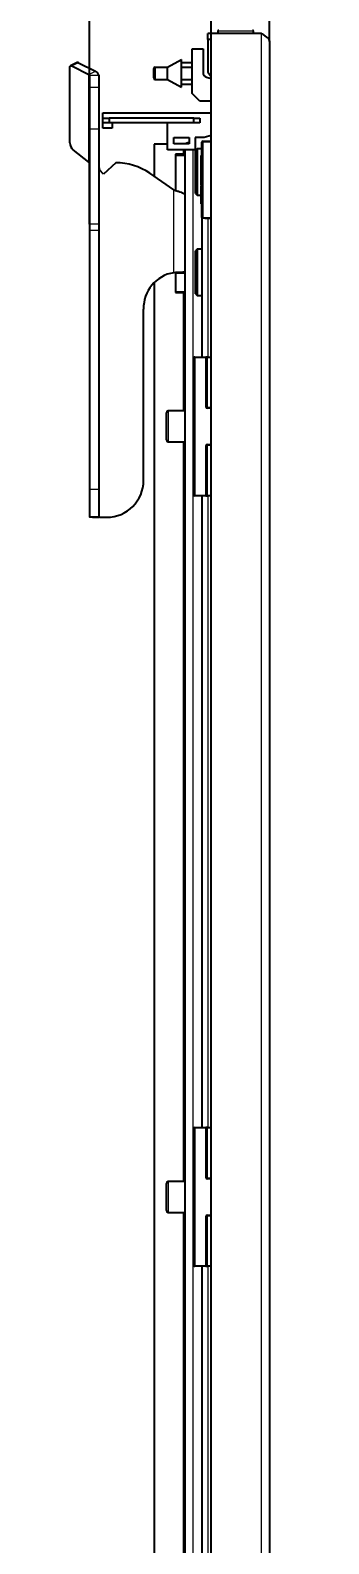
# Model space of a CAD drawing. Header units: millimetres. Extents: x -902 to 2905, y -1229 to 1219.
# Drawn here: x 824.7 to 921.6, y -35.6 to 455.4 of the extents above; entities that cross this region are included whole.
import ezdxf

# ---------------------------------------------------------------- set-up
doc = ezdxf.new("R2010")
doc.units = ezdxf.units.MM
doc.layers.add('FORMAT', color=7, linetype='Continuous')
doc.styles.add('SLDTEXTSTYLE0', font='TXT', dxfattribs={"width": 0.75})
doc.dimstyles.new('SLDDIMSTYLE1', dxfattribs={"dimtxt": 20, "dimasz": 10, "dimexe": 0, "dimexo": 0.0625, "dimgap": 5, "dimtad": 2, "dimdec": 1, "dimrnd": 1e-09, "dimzin": 12, "dimdsep": 46, "dimtxsty": 'SLDTEXTSTYLE0', "dimsah": 1, "dimcen": 0.09, "dimadec": 0, "dimazin": 3, "dimtfac": 1, "dimtmove": 0, "dimatfit": 0, "dimfxl": 0, "dimfrac": 2, "dimtolj": 1, "dimtzin": 12, "dimarcsym": 0})

# ---------------------------------------------------------------- blocks, each defined once
blk = doc.blocks.new('_D_4')
at = {"layer": 'FORMAT'}
for p, q in [((843.92, 392.44), (843.92, 972.43)), ((902.4, 451.79), (902.4, 972.43)), ((843.92, 971.43), (824.69, 971.43)), ((843.92, 971.43), (902.4, 971.43)), ((902.4, 971.43), (921.63, 971.43))]:
    blk.add_line(p, q, dxfattribs=at)
for points in [[(843.92, 971.43), (833.92, 972.97), (833.92, 969.89)], [(902.4, 971.43), (912.4, 969.89), (912.4, 972.97)]]:
    blk.add_solid(points, dxfattribs=at)
at = {"layer": 'FORMAT', "insert": (847.3, 997.21), "char_height": 20, "attachment_point": 1, "style": 'SLDTEXTSTYLE0'}
blk.add_mtext('58,5', dxfattribs=at)
blk = doc.blocks.new('_D_5')
at = {"layer": 'FORMAT'}
for p, q in [((883.4, 454.39), (883.4, 790.85)), ((902.4, 451.79), (902.4, 790.85)), ((883.4, 789.85), (858.38, 789.85)), ((883.4, 789.85), (902.4, 789.85)), ((902.4, 789.85), (921.63, 789.85))]:
    blk.add_line(p, q, dxfattribs=at)
for points in [[(883.4, 789.85), (873.4, 791.39), (873.4, 788.31)], [(902.4, 789.85), (912.4, 788.31), (912.4, 791.39)]]:
    blk.add_solid(points, dxfattribs=at)
at = {"layer": 'FORMAT', "insert": (858.38, 815.63), "char_height": 20, "attachment_point": 1, "style": 'SLDTEXTSTYLE0'}
blk.add_mtext('19', dxfattribs=at)

msp = doc.modelspace()

# ---------------------------------------------------------------- linework, layer by layer
at = {"color": 7, "linetype": 'Continuous', "lineweight": 25}
for p, q in [((882.4, 452.38), (882.4, 454.38)), ((883.4, 454.38), (882.4, 454.38)), ((883.4, 452.38), (882.4, 452.38)), ((882.4, 452.38), (882.4, 441.74)), ((883.4, -700.62), (883.4, 454.38)), ((899.8, 454.38), (883.4, 454.38)), ((885.65, 455.13), (885.65, 454.38)), ((897.15, 454.38), (897.15, 455.13)), ((902.4, 451.78), (902.4, -698.02)), ((877.3, 434.88), (877.3, 449.38)), ((877.3, 449.38), (880.8, 449.38)), ((880.8, 449.38), (880.8, 441.66)), ((837.53, 418.82), (837.53, 443.3)), ((839.92, 444.9), (837.79, 443.84)), ((838.24, 443.81), (843.74, 441.06)), ((840.36, 444.87), (845.86, 442.12)), ((864.8, 439.91), (864.8, 442.93)), ((865.3, 443.43), (869.3, 443.43)), ((869.3, 443.43), (873.8, 445.92)), ((869.3, 439.41), (869.3, 443.43)), ((873.8, 443.36), (873.8, 445.92)), ((873.8, 444.92), (877.3, 444.92)), ((873.8, 443.42), (877.3, 443.42)), ((873.8, 439.48), (873.8, 443.36)), ((843.92, 440.85), (843.92, 436.84)), ((846.92, 440.85), (846.92, 436.84)), ((865.3, 439.41), (869.3, 439.41)), ((869.3, 439.41), (873.8, 436.92)), ((873.8, 436.92), (873.8, 439.48)), ((873.8, 439.42), (877.3, 439.42)), ((873.8, 437.92), (877.3, 437.92)), ((881.89, 440.21), (883.4, 439.78)), ((882.4, 441.74), (883.4, 440.41)), ((843.92, 436.84), (843.92, 423.33)), ((846.92, 436.84), (846.92, 423.33)), ((879.8, 432.38), (877.3, 434.88)), ((883.4, 432.38), (879.8, 432.38)), ((848.3, 426.88), (848.3, 428.58)), ((848.3, 428.58), (883.4, 428.58)), ((843.92, 423.33), (843.92, 392.43)), ((846.92, 423.33), (846.92, 392.43)), ((848.3, 425.38), (848.3, 426.88)), ((848.3, 426.88), (850.3, 426.88)), ((850.3, 425.38), (848.3, 425.38)), ((848.3, 423.58), (848.3, 425.38)), ((851.3, 423.58), (848.3, 423.58)), ((850.3, 426.88), (850.3, 425.38)), ((877.8, 426.88), (850.3, 426.88)), ((877.8, 425.38), (850.3, 425.38)), ((851.3, 425.38), (851.3, 423.58)), ((869.3, 416.58), (869.3, 425.38)), ((877.8, 425.38), (877.8, 426.88)), ((877.8, 426.88), (879.8, 426.88)), ((879.8, 425.38), (877.8, 425.38)), ((879.8, 426.88), (879.8, 425.38)), ((864.9, 418.38), (864.9, 408.07)), ((869.3, 418.38), (864.9, 418.38)), ((871.3, 418.58), (871.3, 420.58)), ((871.3, 420.58), (876.3, 420.58)), ((876.3, 418.58), (871.3, 418.58)), ((876.3, 420.58), (876.3, 418.58)), ((881.15, 420.58), (878.3, 420.58)), ((878.3, 420.58), (878.3, 416.58)), ((880.4, 394.68), (880.4, 419.08)), ((880.7, 419.38), (883.4, 419.38)), ((883.4, 421.23), (881.15, 420.58)), ((843.74, 412.54), (838.62, 416.59)), ((878.3, 416.58), (869.3, 416.58)), ((874.9, 415.23), (871.9, 415.23)), ((871.9, 415.23), (871.9, 414.69)), ((871.9, 414.69), (871.9, 403.41)), ((874.9, 416.58), (874.9, -635.38)), ((878.9, 416.88), (878.4, 416.38)), ((878.4, 402.38), (878.4, 416.38)), ((880.4, 416.88), (878.9, 416.88)), ((878.9, 416.88), (878.9, 401.88)), ((880.2, 414.73), (880.4, 414.73)), ((880.2, 412.74), (880.2, 414.73)), ((880.2, 412.74), (880.4, 412.74)), ((880.2, 410.78), (880.2, 412.74)), ((848.51, 408.74), (847.22, 410.14)), ((852.45, 412.38), (848.51, 408.74)), ((871.3, 403.58), (863.55, 409.02)), ((880.18, 408.32), (880.2, 408.32)), ((880.2, 410.78), (880.4, 410.78)), ((880.2, 409.73), (880.4, 409.73)), ((880.2, 408.68), (880.2, 409.73)), ((880.2, 408.68), (880.4, 408.68)), ((880.2, 407.29), (880.2, 408.68)), ((880.4, 405.1), (880.18, 405.1)), ((880.2, 407.29), (880.4, 407.29)), ((880.2, 406.81), (880.2, 407.29)), ((880.2, 406.01), (880.2, 406.81)), ((880.2, 406.81), (880.4, 406.81)), ((880.2, 406.01), (880.4, 406.01)), ((880.2, 405.23), (880.2, 406.01)), ((874.6, 402.38), (874.9, 402.38)), ((878.4, 402.38), (878.9, 401.88)), ((878.9, 401.88), (880.2, 401.88)), ((880.2, 401.78), (880.4, 401.78)), ((880.2, 401.44), (880.2, 401.78)), ((880.2, 401.44), (880.4, 401.44)), ((880.2, 400.77), (880.2, 401.44)), ((880.2, 400.77), (880.4, 400.77)), ((880.2, 399.74), (880.4, 399.74)), ((880.2, 399.63), (880.2, 399.74)), ((880.2, 399.63), (880.4, 399.63)), ((880.2, 399.38), (880.2, 399.63)), ((880.2, 399.03), (880.2, 399.38)), ((880.2, 399.38), (880.4, 399.38)), ((880.2, 399.03), (880.4, 399.03)), ((880.4, 394.38), (880.4, 349.38)), ((880.4, 394.38), (880.7, 394.38)), ((881.35, 394.38), (880.7, 394.38)), ((881.35, 394.38), (882.4, 394.38)), ((882.4, 394.38), (883.4, 394.38)), ((843.92, 392.43), (843.92, 390.43)), ((843.92, 390.43), (843.92, 306.38)), ((846.92, 392.43), (846.92, 390.43)), ((846.92, 390.43), (846.92, 306.38)), ((878.9, 384.38), (878.4, 383.88)), ((878.4, 369.88), (878.4, 383.88)), ((880.4, 384.38), (878.9, 384.38)), ((878.9, 384.38), (878.9, 369.38)), ((864.9, 373.49), (864.9, -619.73)), ((874.9, 376.63), (871.9, 376.63)), ((871.9, 376.63), (871.9, 370.48)), ((871.9, 370.48), (871.9, 370.34)), ((871.9, 370.34), (874.9, 370.34)), ((878.4, 369.88), (878.9, 369.38)), ((878.9, 369.38), (880.4, 369.38)), ((861.51, 309.38), (861.51, 364.88)), ((877.9, 304.58), (877.9, 349.18)), ((878.1, 349.38), (881.7, 349.38)), ((882.1, 349.38), (881.7, 349.38)), ((881.9, 349.18), (881.9, 333.08)), ((882.1, 349.38), (883.4, 349.38)), ((868.9, 325.84), (868.9, 331.28)), ((874.9, 331.88), (869.5, 331.88)), ((882.1, 332.88), (883.4, 332.88)), ((868.9, 322.48), (868.9, 325.84)), ((869.5, 321.88), (874.9, 321.88)), ((881.9, 320.68), (881.9, 304.58)), ((883.4, 320.88), (882.1, 320.88)), ((843.92, 306.38), (843.92, 297.41)), ((846.92, 306.38), (846.92, 297.41)), ((881.7, 304.38), (878.1, 304.38)), ((880.4, 304.38), (880.4, 99.38)), ((881.7, 304.38), (882.1, 304.38)), ((883.4, 304.38), (882.1, 304.38)), ((846.92, 297.41), (843.92, 297.41)), ((844.88, 297.38), (847, 297.38)), ((847.22, 297.38), (847, 297.38)), ((847.22, 297.38), (849.51, 297.38)), ((877.9, 54.58), (877.9, 99.18)), ((878.1, 99.38), (881.7, 99.38)), ((882.1, 99.38), (881.7, 99.38)), ((881.9, 99.18), (881.9, 83.08)), ((882.1, 99.38), (883.4, 99.38)), ((868.9, 75.84), (868.9, 81.28)), ((874.9, 81.88), (869.5, 81.88)), ((882.1, 82.88), (883.4, 82.88)), ((868.9, 72.48), (868.9, 75.84)), ((869.5, 71.88), (874.9, 71.88)), ((881.9, 70.68), (881.9, 54.58)), ((883.4, 70.88), (882.1, 70.88)), ((881.7, 54.38), (878.1, 54.38)), ((880.4, 54.38), (880.4, -300.62)), ((881.7, 54.38), (882.1, 54.38)), ((883.4, 54.38), (882.1, 54.38))]:
    msp.add_line(p, q, dxfattribs=at)
at = {"color": 8, "linetype": 'Continuous', "lineweight": 18}
for p, q in [((886.59, 455.13), (885.65, 455.13)), ((897.15, 455.13), (886.59, 455.13)), ((899.8, -700.62), (899.8, 454.38)), ((840.36, 444.87), (838.24, 443.81)), ((843.74, 441.06), (845.86, 442.12)), ((865.3, 443.43), (865.3, 439.41)), ((843.74, 412.54), (843.74, 441.06)), ((843.92, 440.85), (846.92, 440.85)), ((846.92, 436.84), (843.92, 436.84)), ((846.92, 423.33), (843.92, 423.33)), ((880.4, 419.08), (880.7, 419.08)), ((880.7, 419.38), (880.7, 419.08)), ((883.4, 419.08), (880.7, 419.08)), ((880.7, 419.08), (880.7, 394.68)), ((874.9, 414.69), (871.9, 414.69)), ((874.3, 416.58), (874.3, 415.23)), ((877.5, 416.58), (877.5, -633.42)), ((847.22, 297.38), (847.22, 410.14)), ((871.3, 376.74), (871.3, 403.58)), ((880.2, 403.51), (880.4, 403.51)), ((880.7, 394.68), (880.4, 394.68)), ((880.7, 394.68), (883.4, 394.68)), ((880.7, 394.68), (880.7, 394.38)), ((882.4, 394.38), (882.4, 349.38)), ((846.92, 392.43), (843.92, 392.43)), ((846.92, 390.43), (843.92, 390.43)), ((874.9, 370.48), (871.9, 370.48)), ((874.3, 370.34), (874.3, 331.88)), ((877.9, 349.18), (878.1, 349.18)), ((878.1, 349.38), (878.1, 349.18)), ((878.1, 349.18), (878.1, 304.58)), ((881.7, 349.18), (878.1, 349.18)), ((881.7, 349.38), (881.7, 349.18)), ((881.7, 333.08), (881.7, 349.18)), ((881.7, 349.18), (881.9, 349.18)), ((881.9, 349.18), (882.1, 349.18)), ((882.1, 349.38), (882.1, 349.18)), ((882.1, 349.18), (882.1, 333.08)), ((883.4, 349.18), (882.1, 349.18)), ((869.5, 331.88), (869.5, 325.7)), ((881.9, 333.08), (881.7, 333.08)), ((881.9, 333.08), (882.1, 333.08)), ((882.1, 332.88), (882.1, 333.08)), ((882.1, 333.08), (883.4, 333.08)), ((882.1, 332.88), (882.1, 332.68)), ((883.4, 332.68), (882.1, 332.68)), ((869.5, 325.7), (869.5, 321.88)), ((874.3, 321.88), (874.3, 81.88)), ((881.7, 304.58), (881.7, 320.68)), ((881.7, 320.68), (881.9, 320.68)), ((882.1, 320.68), (881.9, 320.68)), ((882.1, 321.08), (883.4, 321.08)), ((882.1, 321.08), (882.1, 320.88)), ((882.1, 320.88), (882.1, 320.68)), ((883.4, 320.68), (882.1, 320.68)), ((882.1, 320.68), (882.1, 304.58)), ((846.92, 306.38), (843.92, 306.38)), ((878.1, 304.58), (877.9, 304.58)), ((878.1, 304.58), (881.7, 304.58)), ((878.1, 304.58), (878.1, 304.38)), ((881.7, 304.58), (881.9, 304.58)), ((881.7, 304.58), (881.7, 304.38)), ((882.1, 304.58), (881.9, 304.58)), ((882.1, 304.58), (882.1, 304.38)), ((882.1, 304.58), (883.4, 304.58)), ((882.4, 304.38), (882.4, 99.38)), ((877.9, 99.18), (878.1, 99.18)), ((878.1, 99.38), (878.1, 99.18)), ((878.1, 99.18), (878.1, 54.58)), ((881.7, 99.18), (878.1, 99.18)), ((881.7, 99.38), (881.7, 99.18)), ((881.7, 83.08), (881.7, 99.18)), ((881.7, 99.18), (881.9, 99.18)), ((881.9, 99.18), (882.1, 99.18)), ((882.1, 99.38), (882.1, 99.18)), ((882.1, 99.18), (882.1, 83.08)), ((883.4, 99.18), (882.1, 99.18)), ((869.5, 81.88), (869.5, 75.7)), ((881.9, 83.08), (881.7, 83.08)), ((881.9, 83.08), (882.1, 83.08)), ((882.1, 83.08), (883.4, 83.08)), ((882.1, 82.88), (882.1, 83.08)), ((882.1, 82.88), (882.1, 82.68)), ((883.4, 82.68), (882.1, 82.68)), ((869.5, 75.7), (869.5, 71.88)), ((874.3, 71.88), (874.3, -318.12)), ((881.7, 54.58), (881.7, 70.68)), ((881.7, 70.68), (881.9, 70.68)), ((882.1, 70.68), (881.9, 70.68)), ((882.1, 71.08), (883.4, 71.08)), ((882.1, 71.08), (882.1, 70.88)), ((882.1, 70.88), (882.1, 70.68)), ((883.4, 70.68), (882.1, 70.68)), ((882.1, 70.68), (882.1, 54.58)), ((878.1, 54.58), (877.9, 54.58)), ((878.1, 54.58), (881.7, 54.58)), ((878.1, 54.58), (878.1, 54.38)), ((881.7, 54.58), (881.9, 54.58)), ((881.7, 54.58), (881.7, 54.38)), ((882.1, 54.58), (881.9, 54.58)), ((882.1, 54.58), (882.1, 54.38)), ((882.1, 54.58), (883.4, 54.58)), ((882.4, 54.38), (882.4, -300.62))]:
    msp.add_line(p, q, dxfattribs=at)
at = {"color": 7, "linetype": 'Continuous', "lineweight": 25, "flags": 128}
msp.add_lwpolyline([(837.53, 443.3), (837.55, 443.46), (837.59, 443.61), (837.65, 443.72), (837.74, 443.81), (837.85, 443.86), (837.97, 443.88), (838.1, 443.87), (838.24, 443.81)], dxfattribs=at)
at = {"color": 7, "linetype": 'Continuous', "lineweight": 25}
for centre, radius, start, end in [((885.9, 455.13), 0.25, 90, 180), ((896.9, 455.13), 0.25, 0, 90), ((840.11, 444.45), 0.489, 59.1142, 113.618), ((845.34, 440.62), 1.59, 8.4162, 70.8623), ((865.3, 442.93), 0.5, 90, 180), ((843.65, 440.81), 0.266, 8.4162, 70.8623), ((865.3, 439.91), 0.5, 180, 270), ((882.3, 441.66), 1.5, 180, 254), ((840.54, 418.9), 3.01, 181.6873, 230.3289), ((880.7, 419.08), 0.3, 90, 180), ((852.45, 392.38), 20, 56.3099, 90), ((880.7, 394.68), 0.3, 180, 270), ((873.08, 365.3), 11.58, 98.8588, 182.0689), ((878.1, 349.18), 0.2, 90, 180), ((881.7, 349.18), 0.2, 0, 90), ((869.5, 331.28), 0.6, 90, 180), ((882.1, 333.08), 0.2, 180, 270), ((869.5, 322.48), 0.6, 180, 270), ((882.1, 320.68), 0.2, 90, 180), ((849.51, 309.38), 12, 270, 0), ((878.1, 304.58), 0.2, 180, 270), ((881.7, 304.58), 0.2, 270, 0), ((878.1, 99.18), 0.2, 90, 180), ((881.7, 99.18), 0.2, 0, 90), ((869.5, 81.28), 0.6, 90, 180), ((882.1, 83.08), 0.2, 180, 270), ((869.5, 72.48), 0.6, 180, 270), ((882.1, 70.68), 0.2, 90, 180), ((878.1, 54.58), 0.2, 180, 270), ((881.7, 54.58), 0.2, 270, 0)]:
    msp.add_arc(centre, radius, start, end, dxfattribs=at)
at = {"color": 8, "linetype": 'Continuous', "lineweight": 18}
for centre, start, end in [((882.1, 333.08), 180, 270), ((882.1, 320.68), 90, 180), ((882.1, 83.08), 180, 270), ((882.1, 70.68), 90, 180)]:
    msp.add_arc(centre, 0.4, start, end, dxfattribs=at)
at = {"color": 7, "linetype": 'Continuous', "lineweight": 25}
for points in [[(899.8, 454.38), (900.14, 454.17), (900.82, 453.73), (901.68, 453.08), (902.28, 452.43), (902.36, 452), (902.4, 451.78)], [(843.74, 412.54), (843.77, 412.52), (843.82, 412.47), (843.87, 412.39), (843.91, 412.31), (843.91, 412.26), (843.92, 412.23)], [(846.92, 411.67), (846.94, 411.42), (846.97, 410.91), (847.14, 410.4), (847.22, 410.14)], [(871.3, 403.58), (871.65, 403.48), (872.35, 403.28), (873.3, 402.98), (874.11, 402.68), (874.44, 402.48), (874.6, 402.38)], [(874.6, 376.88), (874.44, 376.87), (874.11, 376.85), (873.3, 376.81), (872.35, 376.78), (871.65, 376.75), (871.3, 376.74)], [(874.9, 376.63), (874.89, 376.67), (874.86, 376.76), (874.69, 376.84), (874.6, 376.88)], [(844.88, 297.38), (844.74, 297.38), (844.45, 297.39), (844.15, 297.39), (843.95, 297.4), (843.93, 297.41), (843.92, 297.41)], [(847, 297.38), (846.99, 297.38), (846.96, 297.39), (846.94, 297.39), (846.92, 297.4), (846.92, 297.41), (846.92, 297.41)]]:
    msp.add_open_spline(points, degree=3, dxfattribs=at)
for points, knots in [([(875.05, 418.58), (875.06, 418.6), (875.12, 418.7), (875.56, 418.87), (876, 419.02), (876.29, 419.1), (876.3, 419.1)], [0, 0, 0, 0, 0.104541, 0.546406, 0.98825, 1, 1, 1, 1]), ([(880.2, 409.91), (880.2, 409.95), (880.2, 410.23), (880.2, 410.52), (880.2, 410.78)], [0, 0, 0, 0, 0.1394984, 1, 1, 1, 1]), ([(880.2, 403.51), (880.2, 403.84), (880.2, 404.44), (880.2, 405.01), (880.2, 405.04), (880.2, 405.06)], [0, 0, 0, 0, 0.4156784, 0.7762775, 1, 1, 1, 1]), ([(880.2, 401.78), (880.2, 402.12), (880.2, 402.75), (880.2, 403.27), (880.2, 403.51)], [0, 0, 0, 0, 0.5368, 1, 1, 1, 1]), ([(880.2, 399.74), (880.2, 399.89), (880.2, 400.15), (880.2, 400.58), (880.2, 400.77)], [0, 0, 0, 0, 0.547643, 1, 1, 1, 1])]:
    msp.add_open_spline(points, degree=3, knots=knots, dxfattribs=at)

# ---------------------------------------------------------------- dimensions: what is measured, and where the dimension line sits
at = {"layer": 'FORMAT'}
dim = msp.add_linear_dim(base=(902.4, 971.43), p1=(843.92, 392.43), p2=(902.4, 451.78), angle=0, dimstyle='SLDDIMSTYLE1', dxfattribs=at)
dim.commit()
dim.dimension.update_dxf_attribs({"geometry": '_D_4', "text_midpoint": (873.16, 971.43), "dimtype": 160})
dim = msp.add_linear_dim(base=(902.4, 789.85), p1=(883.4, 454.38), p2=(902.4, 451.78), dimstyle='SLDDIMSTYLE1', dxfattribs=at)
dim.commit()
dim.dimension.update_dxf_attribs({"geometry": '_D_5', "text_midpoint": (873.16, 789.85), "dimtype": 160})

doc.saveas('drawing.dxf')
